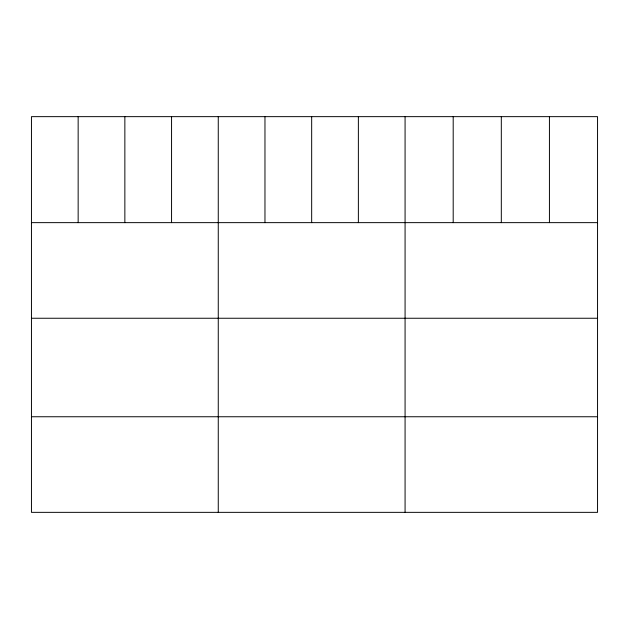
<?xml version="1.0" encoding="UTF-8"?>
<svg xmlns="http://www.w3.org/2000/svg" width="629" height="629" viewBox="0 0 629 629"><rect width="100%" height="100%" fill="white"/><g stroke="black" fill="none" stroke-linecap="round" stroke-linejoin="round"><path stroke-width="0.94" d="M597.55 222.642L597.55 512.352L31.45 512.352L31.45 116.648L597.55 116.648L597.55 222.642L31.45 222.642M31.45 318.25L597.55 318.25M31.45 416.752L597.55 416.752M549.431 116.648L549.431 222.642M501.313 116.648L501.313 222.642M453.195 116.648L453.195 222.642M405.076 116.648L405.076 512.352M358.373 116.648L358.373 222.642M311.669 116.648L311.669 222.642M264.966 116.648L264.966 222.642M218.263 116.648L218.263 512.352M171.56 116.648L171.56 222.642M124.857 116.648L124.857 222.642M78.153 116.648L78.153 222.642"/></g></svg>
